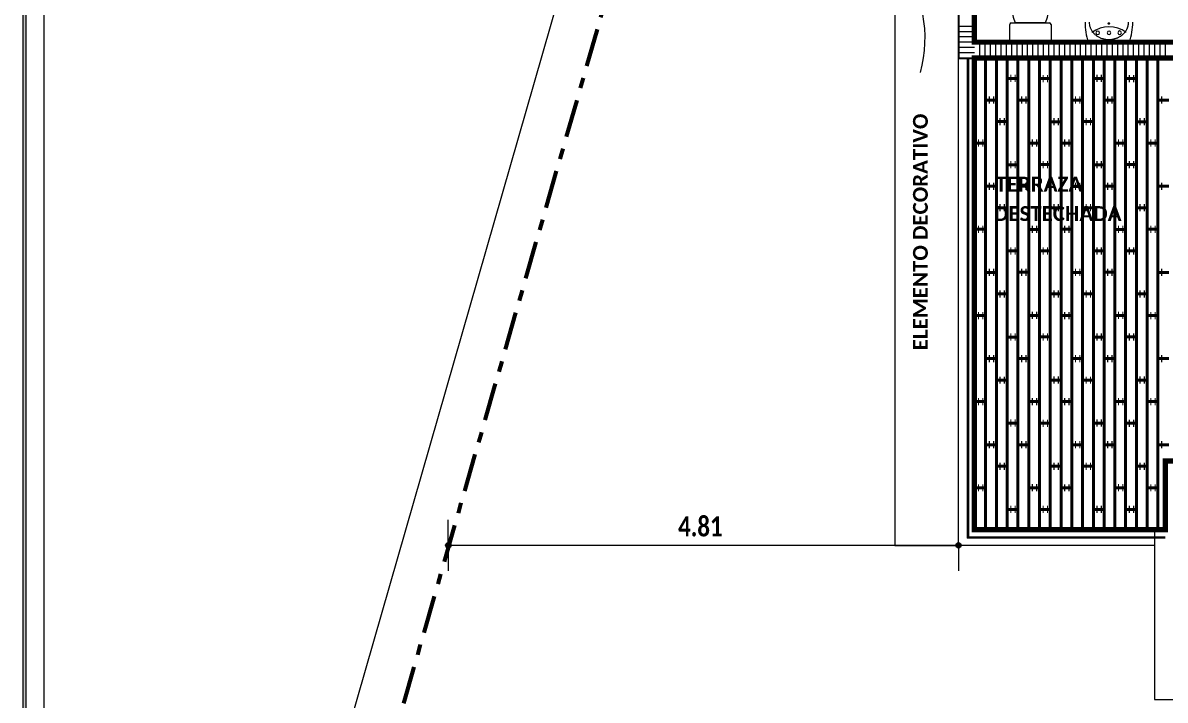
# Model space of a CAD drawing. Header units: metres. Extents: x -144 to 1000, y -717 to 29.
# Drawn here: x 818.18 to 828.96, y -569.48 to -563.09 of the extents above; entities that cross this region are included whole.
import ezdxf

# ---------------------------------------------------------------- set-up
doc = ezdxf.new("R2010")
doc.units = ezdxf.units.M
doc.linetypes.add('Dash Dot 3_16_', pattern=[0.595313, 0.357187, -0.119063, 0, -0.119063])
doc.layers.get('0').update_dxf_attribs({"color": 1})
doc.layers.add('00-MEDICION', color=30, linetype='Continuous')
for name, color, linetype, lineweight in [('A-ANNO-DIMS', 1, 'Continuous', 9), ('A-DETL', 1, 'Continuous', 9), ('A-FLOR-HRAL', 1, 'Continuous', 9), ('A-FLOR-PATT', 8, 'Continuous', 50), ('A-WALL', 4, 'Continuous', 9), ('G-ANNO-TEXT', 2, 'Continuous', 9), ('G-ANNO-TTLB', 3, 'Continuous', 18), ('G-IMPT', 1, 'Continuous', 9), ('P-SANR-FIXT', 1, 'Continuous', 9)]:
    doc.layers.add(name, color=color, linetype=linetype, lineweight=lineweight)
doc.layers.add('A-WALL-PATT', color=7, linetype='Continuous', lineweight=35, true_color=0x9c9c9c)
doc.styles.add('Calibri_B', font='calibrib.ttf', dxfattribs={"height": 0.165})
doc.styles.add('Calibri_B_7', font='calibrib.ttf', dxfattribs={"width": 0.8, "height": 0.18})

# ---------------------------------------------------------------- blocks, each defined once
blk = doc.blocks.new('tarjeta de nathalie 00')
at = {"layer": 'G-IMPT', "lineweight": 9}
h = blk.add_hatch(color=3, dxfattribs=at)
h.paths.add_polyline_path([(-145.23888, -717.38489), (-145.21019, -717.38489), (-145.21019, -716.89355), (-145.21019, -716.79934), (-145.23888, -716.79934), (-145.23888, -716.89379)])
h.paths.add_polyline_path([(-145.20996, -716.7991), (-145.20996, -717.3851), (-145.2392, -717.3851), (-145.2392, -716.7991)])
h.paths.add_polyline_path([(-145.23902, -717.3868), (-145.20826, -717.3868), (-145.20826, -716.7974), (-145.2392, -716.7974), (-146.09866, -716.7974), (-146.09866, -717.3868)])
h.paths.add_polyline_path([(-145.20795, -716.79707), (-145.20795, -717.3871), (-146.09898, -717.3871), (-146.09898, -716.79707)])
at = {"layer": 'G-ANNO-TTLB'}
for p, q in [((-146.09898, -716.79707), (-146.09898, -717.3871)), ((-146.09898, -716.79707), (-146.09898, -717.38713)), ((-146.09866, -717.3868), (-146.09866, -716.7974)), ((-146.09696, -717.3851), (-146.09696, -716.7991))]:
    blk.add_line(p, q, dxfattribs=at)
blk = doc.blocks.new('H')
at = {"layer": 'A-ANNO-DIMS', "color": 5, "true_color": 0x0000ff}
blk.add_line((824.935, -512.546), (831.916, -488.255), dxfattribs=at)
at = {"layer": 'A-DETL', "color": 7, "linetype": 'Dash Dot 3_16_', "lineweight": 70}
blk.add_line((825.351, -512.666), (832.331, -488.374), dxfattribs=at)
at = {"layer": 'A-DETL', "color": 253, "true_color": 0xb6b6b6}
blk.add_line((826.347, -509.174), (826.347, -509.274), dxfattribs=at)
blk.add_line((826.347, -509.174), (826.347, -509.274), dxfattribs=at)
blk.add_line((826.347, -509.174), (826.347, -509.274), dxfattribs=at)
blk.add_line((826.347, -509.174), (826.347, -509.274), dxfattribs=at)
at = {"layer": 'A-FLOR-HRAL'}
for p, q in [((831.246, -509.105), (831.246, -504.575)), ((831.258, -509.093), (831.258, -504.575)), ((831.246, -509.105), (831.258, -509.093)), ((833.112, -509.105), (831.246, -509.105)), ((833.112, -509.093), (831.258, -509.093))]:
    blk.add_line(p, q, dxfattribs=at)
at = {"layer": 'A-FLOR-PATT', "color": 8, "true_color": 0x808080, "transparency": 33554559}
for p, q in [((831.316, -504.575), (831.316, -509.024)), ((831.346, -504.585), (831.355, -504.585)), ((831.387, -504.585), (831.395, -504.585)), ((831.418, -504.575), (831.418, -509.024)), ((831.52, -504.575), (831.52, -509.024)), ((831.621, -504.575), (831.621, -509.024)), ((831.723, -504.575), (831.723, -509.024)), ((831.824, -504.575), (831.824, -509.024)), ((831.855, -504.585), (831.863, -504.585)), ((831.895, -504.585), (831.904, -504.585)), ((831.926, -504.575), (831.926, -509.024)), ((832.028, -504.575), (832.028, -509.024)), ((832.129, -504.575), (832.129, -509.024)), ((832.159, -504.585), (832.168, -504.585)), ((832.2, -504.585), (832.208, -504.585)), ((832.231, -504.575), (832.231, -509.024)), ((832.332, -504.575), (832.332, -509.024)), ((832.434, -504.575), (832.434, -509.024)), ((832.536, -504.575), (832.536, -509.024)), ((832.637, -504.575), (832.637, -509.024)), ((832.668, -504.585), (832.676, -504.585)), ((832.708, -504.585), (832.717, -504.585)), ((832.739, -504.575), (832.739, -509.024)), ((832.84, -504.575), (832.84, -509.024)), ((832.942, -504.575), (832.942, -509.024)), ((832.972, -504.585), (832.98, -504.585)), ((833.013, -504.585), (833.021, -504.585)), ((833.044, -504.575), (833.044, -509.024)), ((831.621, -504.768), (831.722, -504.768)), ((831.652, -504.747), (831.66, -504.747)), ((831.692, -504.747), (831.701, -504.747)), ((831.926, -504.768), (832.028, -504.768)), ((831.956, -504.748), (831.964, -504.748)), ((831.997, -504.748), (832.005, -504.748)), ((832.433, -504.768), (832.535, -504.768)), ((832.464, -504.747), (832.473, -504.747)), ((832.505, -504.747), (832.513, -504.747)), ((832.739, -504.768), (832.84, -504.768)), ((832.769, -504.748), (832.777, -504.748)), ((832.809, -504.748), (832.818, -504.748)), ((831.652, -504.788), (831.66, -504.788)), ((831.692, -504.788), (831.701, -504.788)), ((831.956, -504.789), (831.964, -504.789)), ((831.997, -504.789), (832.005, -504.789)), ((832.464, -504.788), (832.473, -504.788)), ((832.505, -504.788), (832.513, -504.788)), ((832.769, -504.789), (832.777, -504.789)), ((832.809, -504.789), (832.818, -504.789)), ((831.417, -504.971), (831.519, -504.971)), ((831.448, -504.95), (831.457, -504.95)), ((831.448, -504.991), (831.457, -504.991)), ((831.489, -504.95), (831.497, -504.95)), ((831.489, -504.991), (831.497, -504.991)), ((831.723, -504.971), (831.824, -504.971)), ((831.753, -504.951), (831.761, -504.951)), ((831.753, -504.992), (831.761, -504.992)), ((831.793, -504.951), (831.802, -504.951)), ((831.793, -504.992), (831.802, -504.992)), ((832.23, -504.971), (832.332, -504.971)), ((832.261, -504.95), (832.27, -504.95)), ((832.261, -504.991), (832.27, -504.991)), ((832.302, -504.95), (832.31, -504.95)), ((832.302, -504.991), (832.31, -504.991)), ((832.536, -504.971), (832.637, -504.971)), ((832.566, -504.951), (832.574, -504.951)), ((832.566, -504.992), (832.574, -504.992)), ((832.606, -504.951), (832.615, -504.951)), ((832.606, -504.992), (832.615, -504.992)), ((833.043, -504.971), (833.145, -504.971)), ((833.074, -504.95), (833.082, -504.95)), ((833.074, -504.991), (833.082, -504.991)), ((831.312, -505.175), (831.316, -505.175)), ((831.52, -505.174), (831.621, -505.174)), ((831.55, -505.154), (831.558, -505.154)), ((831.55, -505.195), (831.558, -505.195)), ((831.59, -505.154), (831.599, -505.154)), ((831.59, -505.195), (831.599, -505.195)), ((832.027, -505.175), (832.129, -505.175)), ((832.058, -505.154), (832.066, -505.154)), ((832.058, -505.195), (832.066, -505.195)), ((832.099, -505.154), (832.107, -505.154)), ((832.099, -505.195), (832.107, -505.195)), ((832.332, -505.174), (832.434, -505.174)), ((832.362, -505.154), (832.371, -505.154)), ((832.362, -505.195), (832.371, -505.195)), ((832.403, -505.154), (832.411, -505.154)), ((832.403, -505.195), (832.411, -505.195)), ((832.84, -505.175), (832.941, -505.175)), ((832.871, -505.154), (832.879, -505.154)), ((832.871, -505.195), (832.879, -505.195)), ((832.911, -505.154), (832.92, -505.154)), ((832.911, -505.195), (832.92, -505.195)), ((831.316, -505.377), (831.418, -505.377)), ((831.346, -505.357), (831.355, -505.357)), ((831.346, -505.398), (831.355, -505.398)), ((831.387, -505.357), (831.395, -505.357)), ((831.387, -505.398), (831.395, -505.398)), ((831.824, -505.378), (831.925, -505.378)), ((831.855, -505.357), (831.863, -505.357)), ((831.855, -505.398), (831.863, -505.398)), ((831.895, -505.357), (831.904, -505.357)), ((831.895, -505.398), (831.904, -505.398)), ((832.129, -505.377), (832.231, -505.377)), ((832.159, -505.357), (832.168, -505.357)), ((832.159, -505.398), (832.168, -505.398)), ((832.2, -505.357), (832.208, -505.357)), ((832.2, -505.398), (832.208, -505.398)), ((832.637, -505.378), (832.738, -505.378)), ((832.668, -505.357), (832.676, -505.357)), ((832.668, -505.398), (832.676, -505.398)), ((832.708, -505.357), (832.717, -505.357)), ((832.708, -505.398), (832.717, -505.398)), ((832.942, -505.377), (833.044, -505.377)), ((832.972, -505.357), (832.98, -505.357)), ((832.972, -505.398), (832.98, -505.398)), ((833.013, -505.357), (833.021, -505.357)), ((833.013, -505.398), (833.021, -505.398)), ((831.621, -505.581), (831.722, -505.581)), ((831.652, -505.56), (831.66, -505.56)), ((831.652, -505.601), (831.66, -505.601)), ((831.692, -505.56), (831.701, -505.56)), ((831.692, -505.601), (831.701, -505.601)), ((831.926, -505.58), (832.028, -505.58)), ((831.956, -505.561), (831.964, -505.561)), ((831.956, -505.601), (831.964, -505.601)), ((831.997, -505.561), (832.005, -505.561)), ((831.997, -505.601), (832.005, -505.601)), ((832.433, -505.581), (832.535, -505.581)), ((832.464, -505.56), (832.473, -505.56)), ((832.464, -505.601), (832.473, -505.601)), ((832.505, -505.56), (832.513, -505.56)), ((832.505, -505.601), (832.513, -505.601)), ((832.739, -505.58), (832.84, -505.58)), ((832.769, -505.561), (832.777, -505.561)), ((832.769, -505.601), (832.777, -505.601)), ((832.809, -505.561), (832.818, -505.561)), ((832.809, -505.601), (832.818, -505.601)), ((831.417, -505.784), (831.519, -505.784)), ((831.448, -505.763), (831.457, -505.763)), ((831.448, -505.804), (831.457, -505.804)), ((831.489, -505.763), (831.497, -505.763)), ((831.489, -505.804), (831.497, -505.804)), ((831.723, -505.784), (831.824, -505.784)), ((831.753, -505.764), (831.761, -505.764)), ((831.753, -505.805), (831.761, -505.805)), ((831.793, -505.764), (831.802, -505.764)), ((831.793, -505.805), (831.802, -505.805)), ((832.23, -505.784), (832.332, -505.784)), ((832.261, -505.763), (832.27, -505.763)), ((832.261, -505.804), (832.27, -505.804)), ((832.302, -505.763), (832.31, -505.763)), ((832.302, -505.804), (832.31, -505.804)), ((832.536, -505.784), (832.637, -505.784)), ((832.566, -505.764), (832.574, -505.764)), ((832.566, -505.805), (832.574, -505.805)), ((832.606, -505.764), (832.615, -505.764)), ((832.606, -505.805), (832.615, -505.805)), ((833.043, -505.784), (833.145, -505.784)), ((833.074, -505.763), (833.082, -505.763)), ((833.074, -505.804), (833.082, -505.804)), ((831.55, -505.967), (831.558, -505.967)), ((831.59, -505.967), (831.599, -505.967)), ((832.058, -505.966), (832.066, -505.966)), ((832.099, -505.966), (832.107, -505.966)), ((832.362, -505.967), (832.371, -505.967)), ((832.403, -505.967), (832.411, -505.967)), ((832.871, -505.966), (832.879, -505.966)), ((832.911, -505.966), (832.92, -505.966)), ((831.312, -505.987), (831.316, -505.987)), ((831.52, -505.987), (831.621, -505.987)), ((831.55, -506.008), (831.558, -506.008)), ((831.59, -506.008), (831.599, -506.008)), ((832.027, -505.987), (832.129, -505.987)), ((832.058, -506.007), (832.066, -506.007)), ((832.099, -506.007), (832.107, -506.007)), ((832.332, -505.987), (832.434, -505.987)), ((832.362, -506.008), (832.371, -506.008)), ((832.403, -506.008), (832.411, -506.008)), ((832.84, -505.987), (832.941, -505.987)), ((832.871, -506.007), (832.879, -506.007)), ((832.911, -506.007), (832.92, -506.007)), ((831.346, -506.17), (831.355, -506.17)), ((831.387, -506.17), (831.395, -506.17)), ((831.855, -506.17), (831.863, -506.17)), ((831.895, -506.17), (831.904, -506.17)), ((832.159, -506.17), (832.168, -506.17)), ((832.2, -506.17), (832.208, -506.17)), ((832.668, -506.17), (832.676, -506.17)), ((832.708, -506.17), (832.717, -506.17)), ((832.972, -506.17), (832.98, -506.17)), ((833.013, -506.17), (833.021, -506.17)), ((831.316, -506.19), (831.418, -506.19)), ((831.346, -506.211), (831.355, -506.211)), ((831.387, -506.211), (831.395, -506.211)), ((831.824, -506.191), (831.925, -506.191)), ((831.855, -506.211), (831.863, -506.211)), ((831.895, -506.211), (831.904, -506.211)), ((832.129, -506.19), (832.231, -506.19)), ((832.159, -506.211), (832.168, -506.211)), ((832.2, -506.211), (832.208, -506.211)), ((832.637, -506.191), (832.738, -506.191)), ((832.668, -506.211), (832.676, -506.211)), ((832.708, -506.211), (832.717, -506.211)), ((832.942, -506.19), (833.044, -506.19)), ((832.972, -506.211), (832.98, -506.211)), ((833.013, -506.211), (833.021, -506.211)), ((831.621, -506.394), (831.722, -506.394)), ((831.652, -506.373), (831.66, -506.373)), ((831.692, -506.373), (831.701, -506.373)), ((831.926, -506.393), (832.028, -506.393)), ((831.956, -506.373), (831.964, -506.373)), ((831.997, -506.373), (832.005, -506.373)), ((832.433, -506.394), (832.535, -506.394)), ((832.464, -506.373), (832.473, -506.373)), ((832.505, -506.373), (832.513, -506.373)), ((832.739, -506.393), (832.84, -506.393)), ((832.769, -506.373), (832.777, -506.373)), ((832.809, -506.373), (832.818, -506.373)), ((831.652, -506.414), (831.66, -506.414)), ((831.692, -506.414), (831.701, -506.414)), ((831.956, -506.414), (831.964, -506.414)), ((831.997, -506.414), (832.005, -506.414)), ((832.464, -506.414), (832.473, -506.414)), ((832.505, -506.414), (832.513, -506.414)), ((832.769, -506.414), (832.777, -506.414)), ((832.809, -506.414), (832.818, -506.414)), ((831.417, -506.597), (831.519, -506.597)), ((831.448, -506.576), (831.457, -506.576)), ((831.489, -506.576), (831.497, -506.576)), ((831.723, -506.596), (831.824, -506.596)), ((831.753, -506.577), (831.761, -506.577)), ((831.793, -506.577), (831.802, -506.577)), ((832.23, -506.597), (832.332, -506.597)), ((832.261, -506.576), (832.27, -506.576)), ((832.302, -506.576), (832.31, -506.576)), ((832.536, -506.596), (832.637, -506.596)), ((832.566, -506.577), (832.574, -506.577)), ((832.606, -506.577), (832.615, -506.577)), ((833.043, -506.597), (833.145, -506.597)), ((833.074, -506.576), (833.082, -506.576)), ((831.448, -506.617), (831.457, -506.617)), ((831.489, -506.617), (831.497, -506.617)), ((831.753, -506.617), (831.761, -506.617)), ((831.793, -506.617), (831.802, -506.617)), ((832.261, -506.617), (832.27, -506.617)), ((832.302, -506.617), (832.31, -506.617)), ((832.566, -506.617), (832.574, -506.617)), ((832.606, -506.617), (832.615, -506.617)), ((833.074, -506.617), (833.082, -506.617)), ((831.312, -506.8), (831.316, -506.8)), ((831.52, -506.8), (831.621, -506.8)), ((831.55, -506.78), (831.558, -506.78)), ((831.55, -506.821), (831.558, -506.821)), ((831.59, -506.78), (831.599, -506.78)), ((831.59, -506.821), (831.599, -506.821)), ((832.027, -506.8), (832.129, -506.8)), ((832.058, -506.779), (832.066, -506.779)), ((832.058, -506.82), (832.066, -506.82)), ((832.099, -506.779), (832.107, -506.779)), ((832.099, -506.82), (832.107, -506.82)), ((832.332, -506.8), (832.434, -506.8)), ((832.362, -506.78), (832.371, -506.78)), ((832.362, -506.821), (832.371, -506.821)), ((832.403, -506.78), (832.411, -506.78)), ((832.403, -506.821), (832.411, -506.821)), ((832.84, -506.8), (832.941, -506.8)), ((832.871, -506.779), (832.879, -506.779)), ((832.871, -506.82), (832.879, -506.82)), ((832.911, -506.779), (832.92, -506.779)), ((832.911, -506.82), (832.92, -506.82)), ((831.316, -507.003), (831.418, -507.003)), ((831.346, -506.983), (831.355, -506.983)), ((831.346, -507.024), (831.355, -507.024)), ((831.387, -506.983), (831.395, -506.983)), ((831.387, -507.024), (831.395, -507.024)), ((831.824, -507.003), (831.925, -507.003)), ((831.855, -506.982), (831.863, -506.982)), ((831.855, -507.023), (831.863, -507.023)), ((831.895, -506.982), (831.904, -506.982)), ((831.895, -507.023), (831.904, -507.023)), ((832.129, -507.003), (832.231, -507.003)), ((832.159, -506.983), (832.168, -506.983)), ((832.159, -507.024), (832.168, -507.024)), ((832.2, -506.983), (832.208, -506.983)), ((832.2, -507.024), (832.208, -507.024)), ((832.637, -507.003), (832.738, -507.003)), ((832.668, -506.982), (832.676, -506.982)), ((832.668, -507.023), (832.676, -507.023)), ((832.708, -506.982), (832.717, -506.982)), ((832.708, -507.023), (832.717, -507.023)), ((832.942, -507.003), (833.044, -507.003)), ((832.972, -506.983), (832.98, -506.983)), ((832.972, -507.024), (832.98, -507.024)), ((833.013, -506.983), (833.021, -506.983)), ((833.013, -507.024), (833.021, -507.024)), ((831.621, -507.207), (831.722, -507.207)), ((831.652, -507.186), (831.66, -507.186)), ((831.652, -507.227), (831.66, -507.227)), ((831.692, -507.186), (831.701, -507.186)), ((831.692, -507.227), (831.701, -507.227)), ((831.926, -507.206), (832.028, -507.206)), ((831.956, -507.186), (831.964, -507.186)), ((831.956, -507.227), (831.964, -507.227)), ((831.997, -507.186), (832.005, -507.186)), ((831.997, -507.227), (832.005, -507.227)), ((832.433, -507.207), (832.535, -507.207)), ((832.464, -507.186), (832.473, -507.186)), ((832.464, -507.227), (832.473, -507.227)), ((832.505, -507.186), (832.513, -507.186)), ((832.505, -507.227), (832.513, -507.227)), ((832.739, -507.206), (832.84, -507.206)), ((832.769, -507.186), (832.777, -507.186)), ((832.769, -507.227), (832.777, -507.227)), ((832.809, -507.186), (832.818, -507.186)), ((832.809, -507.227), (832.818, -507.227)), ((831.417, -507.41), (831.519, -507.41)), ((831.448, -507.389), (831.457, -507.389)), ((831.448, -507.43), (831.457, -507.43)), ((831.489, -507.389), (831.497, -507.389)), ((831.489, -507.43), (831.497, -507.43)), ((831.723, -507.409), (831.824, -507.409)), ((831.753, -507.389), (831.761, -507.389)), ((831.753, -507.43), (831.761, -507.43)), ((831.793, -507.389), (831.802, -507.389)), ((831.793, -507.43), (831.802, -507.43)), ((832.23, -507.41), (832.332, -507.41)), ((832.261, -507.389), (832.27, -507.389)), ((832.261, -507.43), (832.27, -507.43)), ((832.302, -507.389), (832.31, -507.389)), ((832.302, -507.43), (832.31, -507.43)), ((832.536, -507.409), (832.637, -507.409)), ((832.566, -507.389), (832.574, -507.389)), ((832.566, -507.43), (832.574, -507.43)), ((832.606, -507.389), (832.615, -507.389)), ((832.606, -507.43), (832.615, -507.43)), ((833.043, -507.41), (833.145, -507.41)), ((833.074, -507.389), (833.082, -507.389)), ((833.074, -507.43), (833.082, -507.43)), ((831.312, -507.613), (831.316, -507.613)), ((831.52, -507.612), (831.621, -507.612)), ((831.55, -507.593), (831.558, -507.593)), ((831.55, -507.633), (831.558, -507.633)), ((831.59, -507.593), (831.599, -507.593)), ((831.59, -507.633), (831.599, -507.633)), ((832.027, -507.613), (832.129, -507.613)), ((832.058, -507.592), (832.066, -507.592)), ((832.058, -507.633), (832.066, -507.633)), ((832.099, -507.592), (832.107, -507.592)), ((832.099, -507.633), (832.107, -507.633)), ((832.332, -507.612), (832.434, -507.612)), ((832.362, -507.593), (832.371, -507.593)), ((832.362, -507.633), (832.371, -507.633)), ((832.403, -507.593), (832.411, -507.593)), ((832.403, -507.633), (832.411, -507.633)), ((832.84, -507.613), (832.941, -507.613)), ((832.871, -507.592), (832.879, -507.592)), ((832.871, -507.633), (832.879, -507.633)), ((832.911, -507.592), (832.92, -507.592)), ((832.911, -507.633), (832.92, -507.633)), ((831.346, -507.796), (831.355, -507.796)), ((831.387, -507.796), (831.395, -507.796)), ((831.855, -507.795), (831.863, -507.795)), ((831.895, -507.795), (831.904, -507.795)), ((832.159, -507.796), (832.168, -507.796)), ((832.2, -507.796), (832.208, -507.796)), ((832.668, -507.795), (832.676, -507.795)), ((832.708, -507.795), (832.717, -507.795)), ((832.972, -507.796), (832.98, -507.796)), ((833.013, -507.796), (833.021, -507.796)), ((831.316, -507.816), (831.418, -507.816)), ((831.346, -507.837), (831.355, -507.837)), ((831.387, -507.837), (831.395, -507.837)), ((831.824, -507.816), (831.925, -507.816)), ((831.855, -507.836), (831.863, -507.836)), ((831.895, -507.836), (831.904, -507.836)), ((832.129, -507.816), (832.231, -507.816)), ((832.159, -507.837), (832.168, -507.837)), ((832.2, -507.837), (832.208, -507.837)), ((832.637, -507.816), (832.738, -507.816)), ((832.668, -507.836), (832.676, -507.836)), ((832.708, -507.836), (832.717, -507.836)), ((832.942, -507.816), (833.044, -507.816)), ((832.972, -507.837), (832.98, -507.837)), ((833.013, -507.837), (833.021, -507.837)), ((831.652, -507.998), (831.66, -507.998)), ((831.692, -507.998), (831.701, -507.998)), ((831.956, -507.999), (831.964, -507.999)), ((831.997, -507.999), (832.005, -507.999)), ((832.464, -507.998), (832.473, -507.998)), ((832.505, -507.998), (832.513, -507.998)), ((832.769, -507.999), (832.777, -507.999)), ((832.809, -507.999), (832.818, -507.999)), ((831.621, -508.019), (831.722, -508.019)), ((831.652, -508.039), (831.66, -508.039)), ((831.692, -508.039), (831.701, -508.039)), ((831.926, -508.019), (832.028, -508.019)), ((831.956, -508.04), (831.964, -508.04)), ((831.997, -508.04), (832.005, -508.04)), ((832.433, -508.019), (832.535, -508.019)), ((832.464, -508.039), (832.473, -508.039)), ((832.505, -508.039), (832.513, -508.039)), ((832.739, -508.019), (832.84, -508.019)), ((832.769, -508.04), (832.777, -508.04)), ((832.809, -508.04), (832.818, -508.04)), ((831.417, -508.223), (831.519, -508.223)), ((831.448, -508.202), (831.457, -508.202)), ((831.489, -508.202), (831.497, -508.202)), ((831.723, -508.222), (831.824, -508.222)), ((831.753, -508.202), (831.761, -508.202)), ((831.793, -508.202), (831.802, -508.202)), ((832.23, -508.223), (832.332, -508.223)), ((832.261, -508.202), (832.27, -508.202)), ((832.302, -508.202), (832.31, -508.202)), ((832.536, -508.222), (832.637, -508.222)), ((832.566, -508.202), (832.574, -508.202)), ((832.606, -508.202), (832.615, -508.202)), ((833.043, -508.223), (833.145, -508.223)), ((833.074, -508.202), (833.082, -508.202)), ((831.448, -508.243), (831.457, -508.243)), ((831.489, -508.243), (831.497, -508.243)), ((831.753, -508.243), (831.761, -508.243)), ((831.793, -508.243), (831.802, -508.243)), ((832.261, -508.243), (832.27, -508.243)), ((832.302, -508.243), (832.31, -508.243)), ((832.566, -508.243), (832.574, -508.243)), ((832.606, -508.243), (832.615, -508.243)), ((833.074, -508.243), (833.082, -508.243)), ((831.312, -508.426), (831.316, -508.426)), ((831.52, -508.425), (831.621, -508.425)), ((831.55, -508.405), (831.558, -508.405)), ((831.55, -508.446), (831.558, -508.446)), ((831.59, -508.405), (831.599, -508.405)), ((831.59, -508.446), (831.599, -508.446)), ((832.027, -508.426), (832.129, -508.426)), ((832.058, -508.405), (832.066, -508.405)), ((832.058, -508.446), (832.066, -508.446)), ((832.099, -508.405), (832.107, -508.405)), ((832.099, -508.446), (832.107, -508.446)), ((832.332, -508.425), (832.434, -508.425)), ((832.362, -508.405), (832.371, -508.405)), ((832.362, -508.446), (832.371, -508.446)), ((832.403, -508.405), (832.411, -508.405)), ((832.403, -508.446), (832.411, -508.446)), ((832.84, -508.426), (832.941, -508.426)), ((832.871, -508.405), (832.879, -508.405)), ((832.871, -508.446), (832.879, -508.446)), ((832.911, -508.405), (832.92, -508.405)), ((832.911, -508.446), (832.92, -508.446)), ((831.316, -508.628), (831.418, -508.628)), ((831.346, -508.609), (831.355, -508.609)), ((831.346, -508.649), (831.355, -508.649)), ((831.387, -508.609), (831.395, -508.609)), ((831.387, -508.649), (831.395, -508.649)), ((831.824, -508.629), (831.925, -508.629)), ((831.855, -508.608), (831.863, -508.608)), ((831.855, -508.649), (831.863, -508.649)), ((831.895, -508.608), (831.904, -508.608)), ((831.895, -508.649), (831.904, -508.649)), ((832.129, -508.628), (832.231, -508.628)), ((832.159, -508.609), (832.168, -508.609)), ((832.159, -508.649), (832.168, -508.649)), ((832.2, -508.609), (832.208, -508.609)), ((832.2, -508.649), (832.208, -508.649)), ((832.637, -508.629), (832.738, -508.629)), ((832.668, -508.608), (832.676, -508.608)), ((832.668, -508.649), (832.676, -508.649)), ((832.708, -508.608), (832.717, -508.608)), ((832.708, -508.649), (832.717, -508.649)), ((832.942, -508.628), (833.044, -508.628)), ((832.972, -508.609), (832.98, -508.609)), ((832.972, -508.649), (832.98, -508.649)), ((833.013, -508.609), (833.021, -508.609)), ((833.013, -508.649), (833.021, -508.649)), ((831.621, -508.832), (831.722, -508.832)), ((831.652, -508.811), (831.66, -508.811)), ((831.652, -508.852), (831.66, -508.852)), ((831.692, -508.811), (831.701, -508.811)), ((831.692, -508.852), (831.701, -508.852)), ((831.926, -508.832), (832.028, -508.832)), ((831.956, -508.812), (831.964, -508.812)), ((831.956, -508.853), (831.964, -508.853)), ((831.997, -508.812), (832.005, -508.812)), ((831.997, -508.853), (832.005, -508.853)), ((832.433, -508.832), (832.535, -508.832)), ((832.464, -508.811), (832.473, -508.811)), ((832.464, -508.852), (832.473, -508.852)), ((832.505, -508.811), (832.513, -508.811)), ((832.505, -508.852), (832.513, -508.852)), ((832.739, -508.832), (832.84, -508.832)), ((832.769, -508.812), (832.777, -508.812)), ((832.769, -508.853), (832.777, -508.853)), ((832.809, -508.812), (832.818, -508.812)), ((832.809, -508.853), (832.818, -508.853)), ((831.448, -509.014), (831.457, -509.014)), ((831.489, -509.014), (831.497, -509.014)), ((831.753, -509.015), (831.761, -509.015)), ((831.793, -509.015), (831.802, -509.015)), ((832.261, -509.014), (832.27, -509.014)), ((832.302, -509.014), (832.31, -509.014)), ((832.566, -509.015), (832.574, -509.015)), ((832.606, -509.015), (832.615, -509.015)), ((833.074, -509.014), (833.082, -509.014))]:
    blk.add_line(p, q, dxfattribs=at)
at = {"layer": 'A-WALL'}
for p, q in [((830.562, -501.424), (830.562, -509.174)), ((831.162, -509.174), (831.162, -504.575)), ((831.312, -504.575), (831.312, -509.024)), ((831.312, -509.024), (833.012, -509.024)), ((833.112, -509.024), (833.012, -509.024)), ((833.012, -509.024), (833.012, -509.093)), ((830.562, -509.174), (831.162, -509.174)), ((833.012, -509.174), (831.162, -509.174)), ((833.012, -509.105), (833.012, -510.625)), ((833.012, -510.625), (838.812, -510.625))]:
    blk.add_line(p, q, dxfattribs=at)
at = {"layer": 'A-WALL', "lineweight": 35}
for p, q in [((831.162, -504.125), (831.162, -504.575)), ((831.312, -504.425), (831.312, -504.125)), ((833.311, -504.425), (831.312, -504.425)), ((831.162, -504.575), (833.461, -504.575))]:
    blk.add_line(p, q, dxfattribs=at)
at = {"layer": 'A-WALL-PATT', "color": 8, "lineweight": 5, "true_color": 0x727272}
for p, q in [((831.312, -504.276), (831.162, -504.276)), ((831.312, -504.326), (831.162, -504.326)), ((831.312, -504.376), (831.162, -504.376)), ((831.312, -504.426), (831.162, -504.426)), ((831.361, -504.425), (831.361, -504.575)), ((831.411, -504.425), (831.411, -504.575)), ((831.461, -504.425), (831.461, -504.575)), ((831.511, -504.425), (831.511, -504.575)), ((831.561, -504.425), (831.561, -504.575)), ((831.611, -504.425), (831.611, -504.575)), ((831.661, -504.425), (831.661, -504.575)), ((831.711, -504.425), (831.711, -504.575)), ((831.761, -504.425), (831.761, -504.575)), ((831.811, -504.425), (831.811, -504.575)), ((831.861, -504.425), (831.861, -504.575)), ((831.911, -504.425), (831.911, -504.575)), ((831.961, -504.425), (831.961, -504.575)), ((832.011, -504.425), (832.011, -504.575)), ((832.061, -504.425), (832.061, -504.575)), ((832.111, -504.425), (832.111, -504.575)), ((832.161, -504.425), (832.161, -504.575)), ((832.211, -504.425), (832.211, -504.575)), ((832.261, -504.425), (832.261, -504.575)), ((832.311, -504.425), (832.311, -504.575)), ((832.361, -504.425), (832.361, -504.575)), ((832.411, -504.425), (832.411, -504.575)), ((832.461, -504.425), (832.461, -504.575)), ((832.511, -504.425), (832.511, -504.575)), ((832.561, -504.425), (832.561, -504.575)), ((832.611, -504.425), (832.611, -504.575)), ((832.661, -504.425), (832.661, -504.575)), ((832.711, -504.425), (832.711, -504.575)), ((832.761, -504.425), (832.761, -504.575)), ((832.811, -504.425), (832.811, -504.575)), ((832.861, -504.425), (832.861, -504.575)), ((832.911, -504.425), (832.911, -504.575)), ((832.961, -504.425), (832.961, -504.575)), ((833.011, -504.425), (833.011, -504.575)), ((833.061, -504.425), (833.061, -504.575)), ((833.111, -504.425), (833.111, -504.575)), ((831.312, -504.476), (831.162, -504.476)), ((831.312, -504.526), (831.162, -504.526))]:
    blk.add_line(p, q, dxfattribs=at)
at = {"layer": 'G-ANNO-TEXT'}
blk.add_arc((829.631, -504.389), 1.215, 344.6179, 37.0374, dxfattribs=at)
at = {"layer": 'P-SANR-FIXT'}
for p, q in [((831.645, -504.41), (831.645, -504.258)), ((831.66, -504.243), (831.84, -504.243)), ((831.984, -504.243), (831.696, -504.243)), ((831.84, -504.243), (832.02, -504.243)), ((832.035, -504.258), (832.035, -504.41))]:
    blk.add_line(p, q, dxfattribs=at)
for centre, radius, start, end in [((832.215, -504.037), 0.558, 156.2031, 201.6409), ((831.465, -504.037), 0.558, 338.3591, 23.7969), ((832.97, -504.236), 0.614, 180.0171, 197.9829), ((832.192, -504.236), 0.614, 342.0171, 359.9829), ((831.66, -504.258), 0.015, 90, 180), ((832.02, -504.258), 0.015, 0, 90), ((832.582, -504.547), 0.267, 53.0879, 127.323), ((832.476, -504.337), 0.017, 0, 180), ((832.476, -504.337), 0.017, 180, 0), ((832.582, -504.337), 0.0168, 90, 270), ((832.582, -504.337), 0.0168, 270, 90), ((832.682, -504.336), 0.017, 0, 180), ((832.682, -504.336), 0.017, 180, 0), ((831.66, -504.41), 0.015, 180, 270), ((832.02, -504.41), 0.015, 270, 0)]:
    blk.add_arc(centre, radius, start, end, dxfattribs=at)
for major_axis in [(-0.00908, 0), (0.00908, 0)]:
    blk.add_ellipse((832.581, -504.249), major_axis=major_axis, ratio=0.332108, start_param=3.141593, end_param=6.283185, dxfattribs=at)
blk.add_open_spline([(832.764, -504.236), (832.764, -504.243), (832.763, -504.253), (832.761, -504.266), (832.759, -504.276), (832.756, -504.286), (832.752, -504.295), (832.748, -504.304), (832.743, -504.314), (832.738, -504.322), (832.732, -504.331), (832.725, -504.339), (832.718, -504.347), (832.711, -504.354), (832.702, -504.361), (832.694, -504.367), (832.685, -504.373), (832.676, -504.379), (832.666, -504.384), (832.656, -504.388), (832.646, -504.392), (832.635, -504.395), (832.625, -504.398), (832.614, -504.4), (832.603, -504.402), (832.592, -504.402), (832.581, -504.403), (832.57, -504.402), (832.559, -504.402), (832.548, -504.4), (832.537, -504.398), (832.526, -504.395), (832.515, -504.392), (832.503, -504.387), (832.491, -504.381), (832.479, -504.375), (832.468, -504.367), (832.457, -504.359), (832.447, -504.35), (832.438, -504.341), (832.43, -504.331), (832.422, -504.32), (832.416, -504.309), (832.41, -504.298), (832.406, -504.286), (832.402, -504.273), (832.399, -504.257), (832.397, -504.245), (832.397, -504.236)], degree=3, knots=[0, 0, 0, 0, 0.038462, 0.057692, 0.076923, 0.096154, 0.115385, 0.134615, 0.153846, 0.173077, 0.192308, 0.211538, 0.230769, 0.25, 0.269231, 0.288462, 0.307692, 0.326923, 0.346154, 0.365385, 0.384615, 0.403846, 0.423077, 0.442308, 0.461538, 0.480769, 0.5, 0.519231, 0.538462, 0.557692, 0.576923, 0.596154, 0.615385, 0.639423, 0.663462, 0.6875, 0.711538, 0.735577, 0.759615, 0.783654, 0.807692, 0.831731, 0.855769, 0.879808, 0.903846, 0.927885, 0.951923, 1, 1, 1, 1], dxfattribs=at)
at = {"layer": 'G-ANNO-TEXT', "style": 'Calibri_B'}
blk.add_text('ELEMENTO DECORATIVO', height=0.14, rotation=90, dxfattribs=at).set_placement((830.872, -507.331))
for s, p in [('TERRAZA', (831.51, -505.834)), ('DESTECHADA', (831.496, -506.112))]:
    blk.add_text(s, height=0.14, dxfattribs=at).set_placement(p)
blk = doc.blocks.new('OOOO')
at = {"layer": 'A-ANNO-DIMS', "lineweight": 25, "true_color": 0x0000ff}
h = blk.add_hatch(color=5, dxfattribs=at)
edge = h.paths.add_edge_path()
edge.add_arc((589.521, -511.471), 0.025, 0, 360)
h = blk.add_hatch(color=5, dxfattribs=at)
edge = h.paths.add_edge_path()
edge.add_arc((594.336, -511.471), 0.025, 0, 360)
at = {"layer": 'A-ANNO-DIMS', "color": 5, "true_color": 0x0000ff}
for p, q in [((589.521, -511.471), (589.521, -511.231)), ((594.336, -511.471), (594.336, -511.231)), ((589.521, -511.471), (594.336, -511.471)), ((589.521, -511.471), (589.521, -511.711)), ((594.336, -511.471), (594.336, -511.711))]:
    blk.add_line(p, q, dxfattribs=at)
at = {"layer": 'A-ANNO-DIMS', "color": 5, "lineweight": 25, "true_color": 0x0000ff}
for centre in [(589.521, -511.471), (594.336, -511.471)]:
    blk.add_circle(centre, 0.025, dxfattribs=at)
at = {"layer": 'A-DETL', "color": 253, "true_color": 0xb6b6b6}
blk.add_line((589.521, -511.474), (589.521, -511.574), dxfattribs=at)
blk.add_line((589.521, -511.474), (589.521, -511.574), dxfattribs=at)
blk.add_line((589.521, -511.474), (589.521, -511.574), dxfattribs=at)
blk.add_line((589.521, -511.474), (589.521, -511.574), dxfattribs=at)
at = {"layer": 'A-ANNO-DIMS', "color": 5, "true_color": 0x0000ff, "insert": (591.69, -511.197), "char_height": 0.19, "width": 0.57208, "attachment_point": 1, "line_spacing_factor": 1.158048, "style": 'Calibri_B_7'}
blk.add_mtext('4.81', dxfattribs=at)

msp = doc.modelspace()

# ---------------------------------------------------------------- block references
at = {"xscale": 99.43160266323505, "yscale": 99.43160266323505, "zscale": 99.43160266323505}
msp.add_blockref('tarjeta de nathalie 00', (15345.034, 70741.827), dxfattribs=at)

# ---------------------------------------------------------------- next in the draw order: linework, layer by layer
at = {"layer": '00-MEDICION', "const_width": 0.05}
msp.add_lwpolyline([(829.308, -561.919), (827.158, -561.919), (827.158, -563.269), (829.157, -563.269)], dxfattribs=at)
at = {"layer": '00-MEDICION', "color": 1, "const_width": 0.05}
msp.add_lwpolyline([(827.158, -563.419), (827.158, -567.868), (828.958, -567.868), (828.958, -567.219), (829.158, -567.219), (829.157, -563.419), (827.158, -563.419)], dxfattribs=at)

# ---------------------------------------------------------------- next in the draw order: block references
at = {"color": 3}
for name, p in [('H', (-4.154, -58.844)), ('OOOO', (232.672, -56.544))]:
    msp.add_blockref(name, p, dxfattribs=at)

doc.saveas('drawing.dxf')
